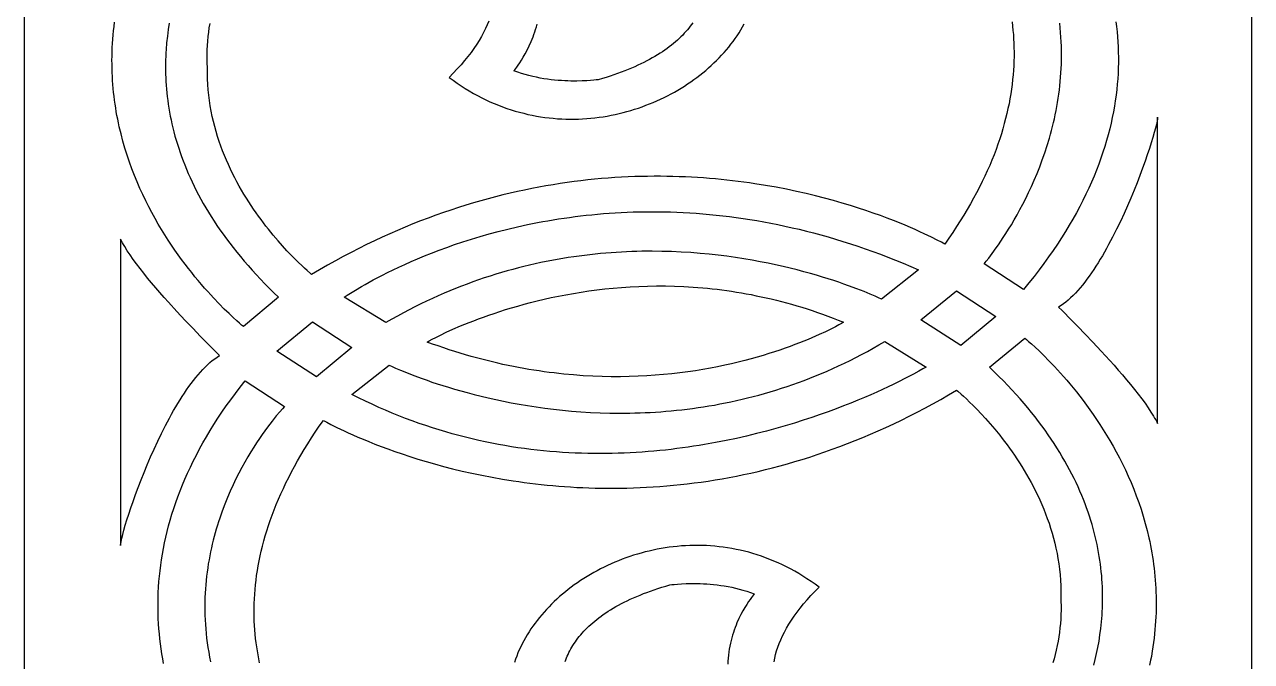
# Model space of a CAD drawing. Extents: x -4425 to -873, y -1243 to 1744.
# Drawn here: x -1282 to -882, y -211.3 to -3.6 of the extents above; entities that cross this region are included whole.
import ezdxf

# ---------------------------------------------------------------- set-up
doc = ezdxf.new("R2010")
doc.units = 0
doc.layers.add('LAYER_1', color=7, linetype='CONTINUOUS')

msp = doc.modelspace()

# ---------------------------------------------------------------- linework, layer by layer
at = {"layer": 'LAYER_1'}
for points in [[(-1281.97, 1256.69), (-881.97, 1256.69), (-881.97, -1243.31), (-1281.97, -1243.31)], [(-912.58, -133.75), (-912.58, -33.81), (-912.59, -34.06), (-912.62, -34.37), (-912.75, -35.17), (-912.97, -36.19), (-913.27, -37.41), (-913.65, -38.82), (-914.11, -40.41), (-914.64, -42.15), (-915.24, -44.05), (-915.92, -46.07), (-916.66, -48.21), (-917.47, -50.46), (-918.34, -52.79), (-919.26, -55.2), (-920.25, -57.66), (-921.29, -60.18), (-922.38, -62.72), (-923.52, -65.28), (-924.71, -67.84), (-925.94, -70.39), (-927.22, -72.91), (-928.53, -75.39), (-929.2, -76.61), (-929.88, -77.81), (-930.57, -79), (-931.27, -80.16), (-931.97, -81.31), (-932.68, -82.43), (-933.4, -83.53), (-934.13, -84.6), (-934.86, -85.64), (-935.6, -86.66), (-936.34, -87.64), (-937.09, -88.58), (-937.85, -89.5), (-938.61, -90.37), (-939.37, -91.2), (-940.14, -92), (-940.92, -92.75), (-941.7, -93.45), (-942.48, -94.11), (-943.26, -94.72), (-944.05, -95.28), (-944.84, -95.79), (-943.7, -96.91), (-940.63, -99.98), (-938.55, -102.1), (-936.2, -104.53), (-933.63, -107.23), (-930.93, -110.12), (-928.16, -113.17), (-926.78, -114.72), (-925.39, -116.29), (-924.03, -117.87), (-922.69, -119.46), (-921.39, -121.03), (-920.12, -122.59), (-918.91, -124.13), (-917.76, -125.64), (-916.67, -127.12), (-915.67, -128.56), (-914.75, -129.95), (-913.92, -131.28), (-913.54, -131.92), (-913.19, -132.55), (-912.87, -133.16)], [(-1162.27, -99.73), (-1164.17, -100.82), (-1177.71, -92.53), (-1176.79, -91.91), (-1175.65, -91.18), (-1174.08, -90.2), (-1172.07, -89.02), (-1170.91, -88.35), (-1169.65, -87.65), (-1168.28, -86.9), (-1166.82, -86.12), (-1165.25, -85.31), (-1163.58, -84.47), (-1161.82, -83.61), (-1159.96, -82.73), (-1158, -81.83), (-1155.95, -80.92), (-1153.81, -80), (-1151.57, -79.07), (-1149.25, -78.15), (-1146.83, -77.22), (-1144.33, -76.3), (-1141.74, -75.39), (-1139.06, -74.49), (-1136.3, -73.6), (-1133.46, -72.74), (-1130.53, -71.9), (-1127.52, -71.09), (-1124.43, -70.31), (-1121.27, -69.56), (-1118.02, -68.86), (-1114.7, -68.19), (-1113.01, -67.87), (-1111.31, -67.57), (-1109.58, -67.28), (-1107.84, -67), (-1106.07, -66.73), (-1104.29, -66.48), (-1102.49, -66.24), (-1100.68, -66.02), (-1098.84, -65.81), (-1096.99, -65.62), (-1095.12, -65.44), (-1093.24, -65.28), (-1091.33, -65.14), (-1089.41, -65.01), (-1087.48, -64.91), (-1085.53, -64.82), (-1083.56, -64.74), (-1081.57, -64.69), (-1079.57, -64.66), (-1077.55, -64.65), (-1075.52, -64.66), (-1073.47, -64.69), (-1071.4, -64.74), (-1069.32, -64.81), (-1067.22, -64.9), (-1065.11, -65.02), (-1062.99, -65.16), (-1060.85, -65.33), (-1058.69, -65.52), (-1056.52, -65.73), (-1054.34, -65.97), (-1052.14, -66.24), (-1049.93, -66.53), (-1047.7, -66.84), (-1045.46, -67.19), (-1043.21, -67.56), (-1040.94, -67.96), (-1038.66, -68.39), (-1036.36, -68.84), (-1034.06, -69.33), (-1031.74, -69.85), (-1029.4, -70.39), (-1027.06, -70.97), (-1024.7, -71.58), (-1022.33, -72.21), (-1019.95, -72.89), (-1017.55, -73.59), (-1015.15, -74.33), (-1012.73, -75.09), (-1010.3, -75.9), (-1007.86, -76.74), (-1005.41, -77.61), (-1002.95, -78.52), (-1000.47, -79.46), (-997.99, -80.44), (-995.49, -81.46), (-992.99, -82.51), (-990.47, -83.6), (-1002.61, -93.14), (-1003.53, -92.71), (-1004.67, -92.2), (-1006.23, -91.52), (-1008.2, -90.71), (-1010.57, -89.78), (-1013.32, -88.76), (-1014.84, -88.22), (-1016.45, -87.67), (-1018.14, -87.1), (-1019.92, -86.53), (-1021.79, -85.95), (-1023.74, -85.36), (-1025.77, -84.78), (-1027.88, -84.2), (-1030.07, -83.63), (-1032.34, -83.06), (-1034.68, -82.5), (-1037.09, -81.96), (-1039.57, -81.44), (-1042.12, -80.94), (-1044.74, -80.46), (-1047.42, -80.01), (-1050.16, -79.58), (-1052.97, -79.19), (-1055.83, -78.83), (-1058.76, -78.51), (-1061.73, -78.23), (-1064.77, -77.99), (-1067.85, -77.8), (-1070.99, -77.66), (-1074.17, -77.57), (-1077.4, -77.54), (-1080.68, -77.56), (-1082.33, -77.6), (-1083.99, -77.65), (-1085.67, -77.72), (-1087.35, -77.8), (-1089.05, -77.9), (-1090.75, -78.02), (-1092.46, -78.15), (-1094.19, -78.3), (-1095.92, -78.47), (-1097.66, -78.66), (-1099.41, -78.87), (-1101.16, -79.09), (-1102.93, -79.34), (-1104.7, -79.6), (-1106.48, -79.89), (-1108.27, -80.2), (-1110.06, -80.53), (-1111.87, -80.88), (-1113.67, -81.25), (-1115.49, -81.64), (-1117.31, -82.06), (-1119.14, -82.49), (-1120.97, -82.96), (-1122.81, -83.44), (-1124.65, -83.95), (-1126.5, -84.48), (-1128.35, -85.04), (-1130.21, -85.63), (-1132.07, -86.24), (-1133.94, -86.87), (-1135.81, -87.53), (-1137.68, -88.22), (-1139.56, -88.93), (-1141.44, -89.67), (-1143.32, -90.44), (-1145.21, -91.24), (-1147.1, -92.06), (-1148.99, -92.92), (-1150.88, -93.8), (-1152.78, -94.71), (-1154.67, -95.65), (-1156.57, -96.63), (-1158.47, -97.63), (-1160.37, -98.66)], [(-1250.66, -73.56), (-1250.66, -173.5), (-1250.65, -173.25), (-1250.61, -172.93), (-1250.48, -172.14), (-1250.26, -171.12), (-1249.96, -169.9), (-1249.58, -168.49), (-1249.13, -166.9), (-1248.59, -165.15), (-1247.99, -163.26), (-1247.32, -161.24), (-1246.57, -159.09), (-1245.77, -156.85), (-1244.9, -154.52), (-1243.97, -152.11), (-1242.98, -149.64), (-1241.95, -147.13), (-1240.85, -144.59), (-1239.71, -142.03), (-1238.52, -139.47), (-1237.29, -136.92), (-1236.02, -134.4), (-1234.7, -131.92), (-1234.03, -130.7), (-1233.35, -129.5), (-1232.67, -128.31), (-1231.97, -127.14), (-1231.27, -126), (-1230.55, -124.87), (-1229.83, -123.78), (-1229.11, -122.7), (-1228.38, -121.66), (-1227.64, -120.65), (-1226.89, -119.67), (-1226.14, -118.72), (-1225.39, -117.81), (-1224.63, -116.94), (-1223.86, -116.1), (-1223.09, -115.31), (-1222.32, -114.56), (-1221.54, -113.85), (-1220.76, -113.2), (-1219.97, -112.59), (-1219.19, -112.02), (-1218.4, -111.52), (-1219.54, -110.39), (-1222.6, -107.33), (-1224.68, -105.21), (-1227.04, -102.77), (-1229.6, -100.08), (-1232.3, -97.18), (-1235.07, -94.14), (-1236.46, -92.58), (-1237.84, -91.01), (-1239.21, -89.43), (-1240.54, -87.85), (-1241.85, -86.28), (-1243.11, -84.72), (-1244.32, -83.18), (-1245.48, -81.66), (-1246.56, -80.18), (-1247.57, -78.75), (-1248.49, -77.36), (-1249.32, -76.03), (-1249.69, -75.38), (-1250.04, -74.76), (-1250.37, -74.15)], [(-1016.68, -100), (-1014.97, -100.69), (-1015.64, -101.08), (-1016.47, -101.54), (-1017.62, -102.15), (-1019.08, -102.9), (-1020.84, -103.76), (-1022.9, -104.71), (-1025.26, -105.75), (-1026.54, -106.29), (-1027.89, -106.85), (-1029.32, -107.41), (-1030.81, -107.99), (-1032.37, -108.57), (-1033.99, -109.15), (-1035.68, -109.74), (-1037.44, -110.33), (-1039.26, -110.91), (-1041.14, -111.49), (-1043.08, -112.06), (-1045.09, -112.62), (-1047.16, -113.17), (-1049.28, -113.7), (-1051.47, -114.22), (-1053.71, -114.72), (-1056.01, -115.19), (-1058.37, -115.65), (-1060.78, -116.08), (-1063.24, -116.48), (-1065.76, -116.85), (-1068.33, -117.18), (-1070.95, -117.49), (-1073.63, -117.75), (-1076.35, -117.98), (-1079.12, -118.17), (-1081.94, -118.31), (-1084.81, -118.4), (-1087.72, -118.45), (-1090.68, -118.45), (-1093.69, -118.39), (-1096.73, -118.28), (-1099.82, -118.11), (-1102.96, -117.88), (-1106.13, -117.59), (-1107.73, -117.42), (-1109.35, -117.23), (-1110.97, -117.03), (-1112.6, -116.81), (-1114.24, -116.57), (-1115.89, -116.32), (-1117.55, -116.05), (-1119.22, -115.76), (-1120.9, -115.45), (-1122.59, -115.12), (-1124.28, -114.78), (-1125.99, -114.41), (-1127.7, -114.03), (-1129.42, -113.62), (-1131.16, -113.2), (-1132.9, -112.75), (-1134.64, -112.29), (-1136.4, -111.8), (-1138.16, -111.29), (-1139.94, -110.77), (-1141.72, -110.21), (-1143.5, -109.64), (-1145.3, -109.05), (-1147.1, -108.43), (-1148.91, -107.79), (-1150.73, -107.13), (-1150.01, -106.72), (-1149.12, -106.25), (-1147.89, -105.62), (-1146.34, -104.85), (-1144.46, -103.96), (-1142.28, -102.97), (-1139.79, -101.9), (-1138.44, -101.34), (-1137.02, -100.77), (-1135.52, -100.18), (-1133.96, -99.59), (-1132.33, -98.99), (-1130.63, -98.39), (-1128.87, -97.78), (-1127.04, -97.18), (-1125.15, -96.58), (-1123.2, -95.98), (-1121.18, -95.4), (-1119.11, -94.82), (-1116.98, -94.26), (-1114.79, -93.71), (-1112.55, -93.17), (-1110.25, -92.66), (-1107.9, -92.17), (-1105.49, -91.7), (-1103.04, -91.26), (-1100.53, -90.85), (-1097.98, -90.47), (-1095.37, -90.13), (-1092.73, -89.82), (-1090.03, -89.55), (-1087.3, -89.32), (-1084.52, -89.13), (-1081.69, -88.99), (-1078.83, -88.89), (-1075.93, -88.85), (-1072.99, -88.86), (-1070.02, -88.92), (-1067.01, -89.04), (-1063.96, -89.22), (-1062.43, -89.34), (-1060.88, -89.47), (-1059.33, -89.61), (-1057.77, -89.77), (-1056.2, -89.95), (-1054.63, -90.15), (-1053.05, -90.36), (-1051.46, -90.59), (-1049.86, -90.84), (-1048.26, -91.1), (-1046.65, -91.39), (-1045.03, -91.69), (-1043.41, -92.02), (-1041.78, -92.36), (-1040.15, -92.72), (-1038.5, -93.1), (-1036.86, -93.5), (-1035.2, -93.92), (-1033.54, -94.37), (-1031.88, -94.83), (-1030.21, -95.32), (-1028.54, -95.82), (-1026.86, -96.35), (-1025.17, -96.9), (-1023.48, -97.48), (-1021.79, -98.07), (-1020.09, -98.69), (-1018.39, -99.34)], [(-989.71, -99.95), (-978.08, -90.44), (-965.26, -98.77), (-976.69, -108.27)], [(-1199.75, -110.11), (-1188.12, -100.6), (-1175.3, -108.93), (-1186.73, -118.44)], [(-1173.04, -125.33), (-1175.23, -124.22), (-1163.09, -114.68), (-1162.16, -115.11), (-1161.01, -115.62), (-1159.44, -116.3), (-1157.45, -117.11), (-1155.06, -118.04), (-1152.28, -119.07), (-1150.75, -119.61), (-1149.13, -120.17), (-1147.42, -120.73), (-1145.62, -121.31), (-1143.74, -121.89), (-1141.78, -122.48), (-1139.73, -123.06), (-1137.61, -123.64), (-1135.4, -124.22), (-1133.12, -124.79), (-1130.77, -125.35), (-1128.35, -125.89), (-1125.85, -126.41), (-1123.29, -126.92), (-1120.66, -127.4), (-1117.97, -127.85), (-1115.21, -128.28), (-1112.39, -128.67), (-1109.52, -129.03), (-1106.59, -129.36), (-1103.6, -129.64), (-1100.56, -129.87), (-1097.47, -130.07), (-1094.33, -130.21), (-1091.14, -130.3), (-1087.9, -130.33), (-1084.63, -130.31), (-1082.97, -130.27), (-1081.31, -130.22), (-1079.63, -130.15), (-1077.95, -130.07), (-1076.25, -129.97), (-1074.55, -129.86), (-1072.84, -129.72), (-1071.12, -129.57), (-1069.39, -129.4), (-1067.65, -129.21), (-1065.9, -129), (-1064.15, -128.78), (-1062.39, -128.53), (-1060.62, -128.26), (-1058.84, -127.98), (-1057.06, -127.67), (-1055.27, -127.34), (-1053.47, -126.99), (-1051.67, -126.62), (-1049.86, -126.22), (-1048.05, -125.81), (-1046.23, -125.37), (-1044.4, -124.91), (-1042.57, -124.42), (-1040.74, -123.91), (-1038.9, -123.37), (-1037.06, -122.81), (-1035.21, -122.23), (-1033.36, -121.62), (-1031.5, -120.98), (-1029.65, -120.32), (-1027.78, -119.63), (-1025.92, -118.92), (-1024.05, -118.17), (-1022.18, -117.4), (-1020.31, -116.6), (-1018.44, -115.78), (-1016.56, -114.92), (-1014.69, -114.04), (-1012.81, -113.12), (-1010.93, -112.18), (-1009.05, -111.2), (-1007.17, -110.2), (-1005.29, -109.16), (-1003.41, -108.09), (-1001.53, -107), (-987.99, -115.29), (-989.07, -115.92), (-990.39, -116.66), (-992.2, -117.65), (-994.5, -118.85), (-997.26, -120.24), (-998.81, -120.99), (-1000.46, -121.78), (-1002.23, -122.6), (-1004.1, -123.45), (-1006.07, -124.32), (-1008.14, -125.22), (-1010.32, -126.13), (-1012.59, -127.05), (-1014.95, -127.98), (-1017.4, -128.92), (-1019.95, -129.86), (-1022.58, -130.8), (-1025.3, -131.73), (-1028.1, -132.66), (-1030.98, -133.57), (-1033.95, -134.46), (-1036.99, -135.33), (-1040.1, -136.18), (-1043.29, -137), (-1046.55, -137.79), (-1049.87, -138.55), (-1053.27, -139.26), (-1056.72, -139.94), (-1060.24, -140.56), (-1062.02, -140.86), (-1063.82, -141.14), (-1065.63, -141.41), (-1067.46, -141.66), (-1069.3, -141.9), (-1071.15, -142.13), (-1073.02, -142.34), (-1074.9, -142.53), (-1076.79, -142.71), (-1078.69, -142.87), (-1080.61, -143.02), (-1082.54, -143.14), (-1084.48, -143.25), (-1086.43, -143.34), (-1088.4, -143.41), (-1090.37, -143.46), (-1092.36, -143.49), (-1094.35, -143.51), (-1096.36, -143.5), (-1098.37, -143.46), (-1100.4, -143.41), (-1102.43, -143.34), (-1104.48, -143.24), (-1106.53, -143.12), (-1108.59, -142.97), (-1110.66, -142.8), (-1112.73, -142.61), (-1114.82, -142.39), (-1116.91, -142.15), (-1119.01, -141.88), (-1121.12, -141.58), (-1123.23, -141.26), (-1125.35, -140.91), (-1127.48, -140.53), (-1129.61, -140.12), (-1131.74, -139.69), (-1133.89, -139.22), (-1136.03, -138.73), (-1138.18, -138.2), (-1140.34, -137.65), (-1142.5, -137.06), (-1144.67, -136.44), (-1146.83, -135.79), (-1149.01, -135.11), (-1151.18, -134.39), (-1153.36, -133.65), (-1155.54, -132.86), (-1157.72, -132.05), (-1159.91, -131.19), (-1162.09, -130.31), (-1164.28, -129.38), (-1166.47, -128.43), (-1168.66, -127.43), (-1170.85, -126.4)]]:
    msp.add_lwpolyline(points, close=True, dxfattribs=at)
for points in [[(-1234.81, -3.22), (-1235.14, -5.28), (-1235.41, -7.4), (-1235.64, -9.56), (-1235.81, -11.77), (-1235.88, -12.89), (-1235.93, -14.02), (-1235.97, -15.16), (-1235.99, -16.31), (-1236, -17.47), (-1235.99, -18.65), (-1235.96, -19.83), (-1235.92, -21.02), (-1235.86, -22.22), (-1235.78, -23.43), (-1235.68, -24.65), (-1235.57, -25.88), (-1235.43, -27.12), (-1235.28, -28.37), (-1235.1, -29.63), (-1234.9, -30.89), (-1234.69, -32.16), (-1234.45, -33.45), (-1234.19, -34.73), (-1233.9, -36.03), (-1233.6, -37.34), (-1233.27, -38.65), (-1232.92, -39.97), (-1232.54, -41.3), (-1232.14, -42.63), (-1231.71, -43.97), (-1231.26, -45.32), (-1230.78, -46.67), (-1230.28, -48.04), (-1229.74, -49.4), (-1229.19, -50.78), (-1228.6, -52.16), (-1227.98, -53.54), (-1227.34, -54.93), (-1226.67, -56.33), (-1225.97, -57.73), (-1225.24, -59.14), (-1224.47, -60.55), (-1223.68, -61.97), (-1222.86, -63.39), (-1222, -64.81), (-1221.11, -66.24), (-1220.19, -67.68), (-1219.24, -69.12), (-1218.25, -70.56), (-1217.23, -72.01), (-1216.17, -73.46), (-1215.08, -74.91), (-1213.96, -76.36), (-1212.8, -77.82), (-1211.6, -79.29), (-1210.37, -80.75), (-1209.09, -82.22), (-1207.79, -83.69), (-1206.44, -85.16), (-1205.05, -86.64), (-1203.63, -88.11), (-1202.17, -89.59), (-1200.67, -91.07), (-1199.12, -92.55), (-1210.61, -102.06), (-1211.18, -101.59), (-1211.87, -101), (-1212.8, -100.18), (-1213.95, -99.13), (-1215.3, -97.87), (-1216.83, -96.38), (-1218.51, -94.69), (-1220.33, -92.78), (-1221.28, -91.75), (-1222.26, -90.67), (-1223.27, -89.54), (-1224.29, -88.35), (-1225.34, -87.12), (-1226.4, -85.84), (-1227.47, -84.51), (-1228.55, -83.14), (-1229.65, -81.71), (-1230.74, -80.24), (-1231.84, -78.72), (-1232.95, -77.15), (-1234.05, -75.54), (-1235.14, -73.89), (-1236.23, -72.19), (-1237.3, -70.44), (-1238.37, -68.66), (-1239.42, -66.82), (-1240.45, -64.95), (-1241.46, -63.03), (-1242.45, -61.08), (-1243.42, -59.08), (-1244.35, -57.04), (-1245.26, -54.95), (-1246.13, -52.83), (-1246.96, -50.67), (-1247.76, -48.48), (-1248.52, -46.24), (-1249.23, -43.96), (-1249.9, -41.65), (-1250.51, -39.3), (-1251.08, -36.92), (-1251.34, -35.71), (-1251.59, -34.5), (-1251.83, -33.27), (-1252.05, -32.04), (-1252.25, -30.8), (-1252.45, -29.55), (-1252.62, -28.29), (-1252.78, -27.02), (-1252.92, -25.74), (-1253.05, -24.46), (-1253.16, -23.17), (-1253.26, -21.87), (-1253.33, -20.56), (-1253.39, -19.24), (-1253.43, -17.91), (-1253.45, -16.58), (-1253.46, -15.24), (-1253.44, -13.89), (-1253.41, -12.53), (-1253.35, -11.16), (-1253.28, -9.79), (-1253.18, -8.41), (-1253.07, -7.02), (-1252.93, -5.63), (-1252.77, -4.22), (-1252.59, -2.81)], [(-960.02, -2.76), (-959.86, -4.13), (-959.72, -5.51), (-959.6, -6.9), (-959.5, -8.31), (-959.43, -9.73), (-959.39, -11.16), (-959.36, -12.61), (-959.37, -14.07), (-959.4, -15.55), (-959.46, -17.03), (-959.55, -18.54), (-959.67, -20.05), (-959.82, -21.58), (-959.99, -23.12), (-960.2, -24.67), (-960.43, -26.24), (-960.7, -27.82), (-961, -29.42), (-961.34, -31.02), (-961.7, -32.64), (-962.1, -34.27), (-962.54, -35.92), (-963, -37.58), (-963.51, -39.25), (-964.05, -40.93), (-964.63, -42.62), (-965.24, -44.33), (-965.89, -46.05), (-966.58, -47.79), (-967.31, -49.53), (-968.08, -51.29), (-968.89, -53.06), (-969.74, -54.84), (-970.63, -56.63), (-971.57, -58.44), (-972.54, -60.26), (-973.56, -62.09), (-974.62, -63.93), (-975.73, -65.78), (-976.88, -67.65), (-978.08, -69.52), (-979.32, -71.41), (-980.61, -73.31), (-981.94, -75.22), (-983.05, -74.61), (-984.41, -73.9), (-986.3, -72.95), (-988.68, -71.81), (-990.06, -71.18), (-991.56, -70.5), (-993.17, -69.8), (-994.9, -69.07), (-996.75, -68.31), (-998.71, -67.53), (-1000.78, -66.73), (-1002.96, -65.92), (-1005.25, -65.1), (-1007.64, -64.28), (-1010.13, -63.46), (-1012.73, -62.64), (-1015.43, -61.83), (-1018.22, -61.03), (-1021.11, -60.24), (-1024.09, -59.48), (-1027.17, -58.73), (-1030.33, -58.02), (-1033.59, -57.34), (-1036.93, -56.69), (-1040.35, -56.09), (-1043.86, -55.52), (-1045.64, -55.26), (-1047.44, -55.01), (-1049.27, -54.77), (-1051.11, -54.55), (-1052.97, -54.34), (-1054.85, -54.14), (-1056.75, -53.96), (-1058.67, -53.8), (-1060.61, -53.65), (-1062.56, -53.52), (-1064.54, -53.4), (-1066.53, -53.31), (-1068.53, -53.23), (-1070.56, -53.17), (-1072.6, -53.12), (-1074.66, -53.1), (-1076.73, -53.1), (-1078.82, -53.12), (-1080.93, -53.16), (-1083.05, -53.22), (-1085.19, -53.3), (-1087.34, -53.41), (-1089.51, -53.54), (-1091.69, -53.69), (-1093.89, -53.87), (-1096.1, -54.07), (-1098.32, -54.3), (-1100.56, -54.55), (-1102.82, -54.83), (-1105.08, -55.14), (-1107.36, -55.47), (-1109.65, -55.83), (-1111.96, -56.22), (-1114.27, -56.64), (-1116.6, -57.09), (-1118.94, -57.57), (-1121.3, -58.07), (-1123.66, -58.61), (-1126.03, -59.18), (-1128.42, -59.78), (-1130.82, -60.42), (-1133.23, -61.08), (-1135.64, -61.78), (-1138.07, -62.52), (-1140.51, -63.29), (-1142.95, -64.09), (-1145.41, -64.93), (-1147.88, -65.8), (-1150.35, -66.71), (-1152.83, -67.66), (-1155.32, -68.64), (-1157.82, -69.67), (-1160.33, -70.73), (-1162.85, -71.83), (-1165.37, -72.97), (-1167.9, -74.15), (-1170.43, -75.37), (-1172.98, -76.63), (-1175.53, -77.93), (-1178.08, -79.27), (-1180.64, -80.66), (-1183.21, -82.09), (-1185.78, -83.56), (-1188.36, -85.08), (-1188.75, -84.75), (-1189.86, -83.8), (-1190.64, -83.09), (-1191.57, -82.23), (-1192.62, -81.23), (-1193.79, -80.08), (-1195.06, -78.8), (-1196.41, -77.38), (-1197.84, -75.82), (-1199.33, -74.13), (-1200.87, -72.32), (-1202.45, -70.38), (-1203.25, -69.36), (-1204.05, -68.32), (-1204.86, -67.24), (-1205.66, -66.14), (-1206.47, -65.01), (-1207.27, -63.85), (-1208.07, -62.66), (-1208.87, -61.44), (-1209.65, -60.2), (-1210.43, -58.92), (-1211.2, -57.63), (-1211.96, -56.3), (-1212.7, -54.95), (-1213.43, -53.58), (-1214.14, -52.18), (-1214.83, -50.75), (-1215.5, -49.3), (-1216.16, -47.83), (-1216.78, -46.33), (-1217.39, -44.81), (-1217.96, -43.27), (-1218.51, -41.71), (-1219.03, -40.12), (-1219.52, -38.51), (-1219.98, -36.88), (-1220.4, -35.23), (-1220.78, -33.56), (-1221.13, -31.87), (-1221.44, -30.16), (-1221.71, -28.43), (-1221.93, -26.68), (-1222.11, -24.91), (-1222.25, -23.13), (-1222.33, -21.32), (-1222.37, -19.5), (-1222.36, -17.66), (-1222.42, -16.23), (-1222.45, -14.79), (-1222.45, -13.35), (-1222.41, -11.9), (-1222.34, -10.46), (-1222.23, -9.01), (-1222.1, -7.56), (-1221.92, -6.11), (-1221.72, -4.67), (-1221.48, -3.23)], [(-1130.58, -2.47), (-1131.09, -3.71), (-1131.66, -4.95), (-1132.29, -6.21), (-1132.99, -7.49), (-1133.74, -8.77), (-1134.56, -10.07), (-1135.45, -11.38), (-1136.4, -12.7), (-1137.41, -14.03), (-1138.5, -15.37), (-1139.65, -16.73), (-1140.88, -18.09), (-1142.18, -19.47), (-1143.55, -20.85), (-1142.25, -21.81), (-1140.94, -22.74), (-1139.62, -23.62), (-1138.3, -24.47), (-1136.96, -25.28), (-1135.63, -26.05), (-1134.28, -26.79), (-1132.93, -27.49), (-1131.58, -28.15), (-1130.22, -28.78), (-1128.86, -29.37), (-1127.49, -29.93), (-1126.12, -30.46), (-1124.75, -30.95), (-1123.37, -31.4), (-1122, -31.83), (-1120.62, -32.22), (-1119.24, -32.57), (-1117.86, -32.9), (-1116.47, -33.19), (-1115.09, -33.46), (-1113.71, -33.69), (-1112.33, -33.89), (-1110.95, -34.06), (-1109.58, -34.2), (-1108.2, -34.31), (-1106.83, -34.39), (-1105.46, -34.44), (-1104.1, -34.46), (-1102.73, -34.46), (-1101.38, -34.42), (-1100.02, -34.36), (-1098.68, -34.28), (-1097.33, -34.16), (-1096, -34.02), (-1094.67, -33.86), (-1093.35, -33.66), (-1092.03, -33.45), (-1090.72, -33.2), (-1089.42, -32.94), (-1088.13, -32.64), (-1086.85, -32.33), (-1085.58, -31.99), (-1084.32, -31.63), (-1083.06, -31.25), (-1081.82, -30.84), (-1080.59, -30.41), (-1079.37, -29.96), (-1078.17, -29.49), (-1076.97, -29), (-1075.79, -28.48), (-1074.62, -27.95), (-1073.47, -27.4), (-1072.33, -26.82), (-1071.2, -26.23), (-1070.09, -25.62), (-1068.99, -24.99), (-1067.91, -24.35), (-1066.85, -23.68), (-1065.8, -23), (-1064.77, -22.3), (-1063.76, -21.59), (-1062.77, -20.85), (-1061.79, -20.11), (-1060.83, -19.35), (-1059.89, -18.57), (-1058.98, -17.78), (-1058.08, -16.97), (-1057.2, -16.15), (-1056.34, -15.31), (-1055.51, -14.47), (-1054.69, -13.61), (-1053.9, -12.73), (-1053.13, -11.85), (-1052.39, -10.95), (-1051.66, -10.04), (-1050.97, -9.13), (-1050.29, -8.2), (-1049.64, -7.26), (-1049.02, -6.31), (-1048.42, -5.35), (-1047.85, -4.38), (-1047.3, -3.4)], [(-1064.09, -3.04), (-1064.5, -3.62), (-1064.94, -4.2), (-1065.39, -4.77), (-1065.86, -5.35), (-1066.35, -5.91), (-1066.87, -6.48), (-1067.4, -7.04), (-1067.96, -7.6), (-1068.54, -8.16), (-1069.14, -8.71), (-1069.76, -9.26), (-1070.4, -9.81), (-1071.07, -10.35), (-1071.77, -10.89), (-1072.48, -11.42), (-1073.22, -11.95), (-1073.99, -12.47), (-1074.78, -12.99), (-1075.59, -13.5), (-1076.43, -14.01), (-1077.3, -14.51), (-1078.19, -15), (-1079.11, -15.49), (-1080.05, -15.98), (-1081.02, -16.45), (-1082.02, -16.92), (-1083.05, -17.39), (-1084.1, -17.84), (-1085.19, -18.29), (-1086.3, -18.74), (-1087.44, -19.17), (-1088.61, -19.6), (-1089.81, -20.02), (-1091.04, -20.43), (-1092.3, -20.84), (-1093.59, -21.23), (-1094.92, -21.62), (-1095.57, -21.7), (-1096.35, -21.78), (-1097.4, -21.87), (-1098.69, -21.96), (-1100.21, -22.02), (-1101.93, -22.06), (-1103.82, -22.05), (-1104.83, -22.02), (-1105.87, -21.98), (-1106.94, -21.91), (-1108.04, -21.83), (-1109.16, -21.73), (-1110.31, -21.6), (-1111.48, -21.45), (-1112.67, -21.27), (-1113.87, -21.06), (-1115.08, -20.83), (-1116.3, -20.56), (-1117.52, -20.25), (-1118.75, -19.91), (-1119.97, -19.54), (-1121.19, -19.12), (-1122.41, -18.67), (-1122.17, -18.38), (-1121.51, -17.52), (-1121.05, -16.9), (-1120.54, -16.14), (-1119.97, -15.26), (-1119.36, -14.27), (-1118.72, -13.16), (-1118.08, -11.94), (-1117.43, -10.61), (-1116.79, -9.18), (-1116.49, -8.43), (-1116.19, -7.66), (-1115.9, -6.86), (-1115.62, -6.04), (-1115.35, -5.2), (-1115.1, -4.34), (-1114.86, -3.46)], [(-926.14, -2.69), (-925.94, -4.31), (-925.77, -5.95), (-925.63, -7.6), (-925.51, -9.26), (-925.43, -10.94), (-925.37, -12.63), (-925.35, -14.34), (-925.35, -16.06), (-925.39, -17.79), (-925.47, -19.53), (-925.57, -21.29), (-925.71, -23.06), (-925.89, -24.84), (-926.1, -26.64), (-926.35, -28.45), (-926.64, -30.27), (-926.97, -32.1), (-927.33, -33.95), (-927.73, -35.8), (-928.18, -37.67), (-928.66, -39.55), (-929.19, -41.45), (-929.76, -43.35), (-930.37, -45.26), (-931.03, -47.19), (-931.73, -49.13), (-932.48, -51.07), (-933.27, -53.03), (-934.11, -55), (-935, -56.98), (-935.94, -58.97), (-936.92, -60.97), (-937.96, -62.98), (-939.04, -65), (-940.18, -67.03), (-941.36, -69.07), (-942.6, -71.12), (-943.9, -73.18), (-945.25, -75.25), (-946.65, -77.33), (-948.11, -79.41), (-949.62, -81.51), (-951.19, -83.61), (-952.82, -85.72), (-954.5, -87.84), (-956.25, -89.97), (-969.13, -81.65), (-968.42, -80.79), (-967.6, -79.74), (-966.51, -78.3), (-965.19, -76.47), (-964.46, -75.43), (-963.68, -74.29), (-962.87, -73.06), (-962.02, -71.75), (-961.15, -70.35), (-960.25, -68.88), (-959.33, -67.32), (-958.4, -65.68), (-957.46, -63.97), (-956.51, -62.19), (-955.57, -60.33), (-954.63, -58.4), (-953.7, -56.4), (-952.78, -54.33), (-951.88, -52.2), (-951.01, -50), (-950.16, -47.74), (-949.35, -45.43), (-948.57, -43.05), (-947.84, -40.62), (-947.49, -39.38), (-947.15, -38.13), (-946.83, -36.87), (-946.52, -35.6), (-946.22, -34.31), (-945.94, -33.01), (-945.67, -31.69), (-945.42, -30.37), (-945.19, -29.03), (-944.97, -27.68), (-944.78, -26.32), (-944.6, -24.95), (-944.43, -23.57), (-944.29, -22.18), (-944.17, -20.78), (-944.07, -19.36), (-943.99, -17.94), (-943.93, -16.51), (-943.9, -15.07), (-943.88, -13.62), (-943.89, -12.16), (-943.93, -10.69), (-943.99, -9.21), (-944.08, -7.72), (-944.19, -6.23), (-944.32, -4.73), (-944.49, -3.22)], [(-933.34, -212.47), (-932.88, -210.61), (-932.44, -208.69), (-932.04, -206.72), (-931.67, -204.7), (-931.35, -202.64), (-931.08, -200.52), (-930.85, -198.36), (-930.67, -196.15), (-930.61, -195.03), (-930.55, -193.9), (-930.52, -192.76), (-930.49, -191.61), (-930.49, -190.45), (-930.5, -189.27), (-930.52, -188.09), (-930.57, -186.9), (-930.63, -185.7), (-930.71, -184.49), (-930.8, -183.27), (-930.92, -182.04), (-931.06, -180.8), (-931.21, -179.55), (-931.39, -178.3), (-931.58, -177.03), (-931.8, -175.76), (-932.04, -174.48), (-932.3, -173.19), (-932.58, -171.89), (-932.89, -170.58), (-933.22, -169.27), (-933.57, -167.95), (-933.95, -166.62), (-934.35, -165.29), (-934.78, -163.95), (-935.23, -162.6), (-935.71, -161.25), (-936.21, -159.89), (-936.74, -158.52), (-937.3, -157.14), (-937.89, -155.76), (-938.5, -154.38), (-939.15, -152.99), (-939.82, -151.59), (-940.52, -150.19), (-941.25, -148.78), (-942.01, -147.37), (-942.81, -145.96), (-943.63, -144.53), (-944.49, -143.11), (-945.37, -141.68), (-946.3, -140.24), (-947.25, -138.8), (-948.24, -137.36), (-949.26, -135.92), (-950.31, -134.47), (-951.4, -133.01), (-952.53, -131.56), (-953.69, -130.1), (-954.89, -128.63), (-956.12, -127.17), (-957.39, -125.7), (-958.7, -124.23), (-960.05, -122.76), (-961.43, -121.28), (-962.86, -119.81), (-964.32, -118.33), (-965.82, -116.85), (-967.36, -115.37), (-955.88, -105.86), (-955.3, -106.34), (-954.61, -106.93), (-953.68, -107.74), (-952.53, -108.79), (-951.19, -110.05), (-949.66, -111.54), (-947.98, -113.23), (-946.16, -115.14), (-945.21, -116.17), (-944.22, -117.25), (-943.22, -118.38), (-942.2, -119.57), (-941.15, -120.8), (-940.09, -122.08), (-939.02, -123.41), (-937.93, -124.79), (-936.84, -126.21), (-935.74, -127.68), (-934.64, -129.2), (-933.54, -130.77), (-932.44, -132.38), (-931.35, -134.03), (-930.26, -135.73), (-929.18, -137.48), (-928.12, -139.27), (-927.07, -141.1), (-926.04, -142.97), (-925.02, -144.89), (-924.03, -146.85), (-923.07, -148.85), (-922.14, -150.89), (-921.23, -152.97), (-920.36, -155.09), (-919.52, -157.25), (-918.73, -159.45), (-917.97, -161.68), (-917.26, -163.96), (-916.59, -166.27), (-915.97, -168.62), (-915.41, -171), (-915.14, -172.21), (-914.89, -173.43), (-914.66, -174.65), (-914.44, -175.88), (-914.23, -177.12), (-914.04, -178.37), (-913.87, -179.63), (-913.71, -180.9), (-913.56, -182.18), (-913.44, -183.46), (-913.33, -184.75), (-913.23, -186.06), (-913.16, -187.36), (-913.1, -188.68), (-913.06, -190.01), (-913.03, -191.34), (-913.03, -192.68), (-913.05, -194.03), (-913.08, -195.39), (-913.14, -196.76), (-913.21, -198.13), (-913.31, -199.51), (-913.42, -200.9), (-913.56, -202.3), (-913.72, -203.7), (-913.89, -205.11), (-914.1, -206.53), (-914.32, -207.96), (-914.44, -208.71), (-914.6, -209.63), (-914.84, -210.88), (-915.18, -212.44)], [(-1236.62, -211.95), (-1236.91, -210.38), (-1237.18, -208.79), (-1237.42, -207.19), (-1237.64, -205.58), (-1237.83, -203.95), (-1238, -202.31), (-1238.15, -200.66), (-1238.26, -199), (-1238.35, -197.32), (-1238.41, -195.63), (-1238.44, -193.93), (-1238.44, -192.22), (-1238.42, -190.49), (-1238.36, -188.76), (-1238.27, -187.01), (-1238.14, -185.25), (-1237.99, -183.48), (-1237.8, -181.7), (-1237.57, -179.9), (-1237.32, -178.1), (-1237.02, -176.29), (-1236.69, -174.46), (-1236.33, -172.63), (-1235.92, -170.78), (-1235.48, -168.93), (-1235, -167.06), (-1234.48, -165.19), (-1233.92, -163.31), (-1233.31, -161.41), (-1232.67, -159.51), (-1231.99, -157.6), (-1231.26, -155.68), (-1230.49, -153.75), (-1229.67, -151.81), (-1228.81, -149.87), (-1227.9, -147.91), (-1226.95, -145.95), (-1225.95, -143.98), (-1224.9, -142.01), (-1223.81, -140.02), (-1222.66, -138.03), (-1221.47, -136.03), (-1220.23, -134.02), (-1218.93, -132.01), (-1217.59, -129.99), (-1216.19, -127.96), (-1214.74, -125.93), (-1213.23, -123.89), (-1211.67, -121.85), (-1210.06, -119.8), (-1197.18, -128.12), (-1197.91, -128.91), (-1198.76, -129.88), (-1199.88, -131.21), (-1201.23, -132.9), (-1201.98, -133.87), (-1202.78, -134.93), (-1203.62, -136.08), (-1204.49, -137.3), (-1205.38, -138.61), (-1206.31, -139.99), (-1207.25, -141.45), (-1208.21, -142.99), (-1209.18, -144.6), (-1210.15, -146.29), (-1211.12, -148.05), (-1212.09, -149.88), (-1213.05, -151.78), (-1213.99, -153.75), (-1214.92, -155.78), (-1215.82, -157.88), (-1216.69, -160.04), (-1217.53, -162.27), (-1218.33, -164.56), (-1218.71, -165.72), (-1219.09, -166.9), (-1219.45, -168.1), (-1219.79, -169.31), (-1220.13, -170.53), (-1220.45, -171.77), (-1220.76, -173.02), (-1221.05, -174.28), (-1221.32, -175.56), (-1221.58, -176.85), (-1221.82, -178.16), (-1222.05, -179.48), (-1222.25, -180.81), (-1222.44, -182.15), (-1222.61, -183.51), (-1222.76, -184.88), (-1222.89, -186.26), (-1222.99, -187.65), (-1223.08, -189.05), (-1223.14, -190.47), (-1223.18, -191.89), (-1223.2, -193.33), (-1223.19, -194.78), (-1223.16, -196.24), (-1223.1, -197.71), (-1223.01, -199.19), (-1222.9, -200.69), (-1222.76, -202.19), (-1222.6, -203.7), (-1222.4, -205.22), (-1222.18, -206.75), (-1221.93, -208.29), (-1221.64, -209.84), (-1221.33, -211.4)], [(-1205.31, -211.78), (-1205.58, -210.48), (-1205.84, -209.17), (-1206.07, -207.85), (-1206.28, -206.51), (-1206.46, -205.16), (-1206.63, -203.79), (-1206.77, -202.41), (-1206.89, -201.02), (-1206.99, -199.61), (-1207.06, -198.19), (-1207.1, -196.76), (-1207.12, -195.31), (-1207.12, -193.85), (-1207.08, -192.38), (-1207.02, -190.89), (-1206.93, -189.39), (-1206.82, -187.87), (-1206.67, -186.34), (-1206.5, -184.8), (-1206.29, -183.25), (-1206.05, -181.68), (-1205.78, -180.1), (-1205.48, -178.51), (-1205.15, -176.9), (-1204.79, -175.28), (-1204.39, -173.65), (-1203.95, -172), (-1203.48, -170.35), (-1202.98, -168.67), (-1202.44, -166.99), (-1201.86, -165.3), (-1201.25, -163.59), (-1200.59, -161.87), (-1199.9, -160.14), (-1199.17, -158.39), (-1198.4, -156.63), (-1197.59, -154.86), (-1196.74, -153.08), (-1195.85, -151.29), (-1194.92, -149.48), (-1193.94, -147.67), (-1192.93, -145.84), (-1191.86, -143.99), (-1190.76, -142.14), (-1189.61, -140.28), (-1188.41, -138.4), (-1187.17, -136.51), (-1185.88, -134.61), (-1184.54, -132.7), (-1183.44, -133.31), (-1182.07, -134.02), (-1180.19, -134.97), (-1177.81, -136.11), (-1176.43, -136.74), (-1174.93, -137.42), (-1173.32, -138.12), (-1171.58, -138.85), (-1169.74, -139.61), (-1167.78, -140.39), (-1165.71, -141.19), (-1163.53, -142), (-1161.24, -142.82), (-1158.85, -143.64), (-1156.35, -144.46), (-1153.76, -145.28), (-1151.06, -146.09), (-1148.27, -146.9), (-1145.38, -147.68), (-1142.39, -148.45), (-1139.32, -149.19), (-1136.15, -149.9), (-1132.9, -150.58), (-1129.56, -151.23), (-1126.14, -151.83), (-1122.63, -152.4), (-1120.85, -152.66), (-1119.04, -152.91), (-1117.22, -153.15), (-1115.38, -153.37), (-1113.51, -153.58), (-1111.63, -153.78), (-1109.73, -153.96), (-1107.81, -154.12), (-1105.88, -154.27), (-1103.92, -154.4), (-1101.95, -154.52), (-1099.96, -154.62), (-1097.95, -154.7), (-1095.93, -154.76), (-1093.89, -154.8), (-1091.83, -154.82), (-1089.76, -154.82), (-1087.67, -154.8), (-1085.56, -154.76), (-1083.44, -154.7), (-1081.3, -154.62), (-1079.15, -154.51), (-1076.98, -154.38), (-1074.8, -154.23), (-1072.6, -154.05), (-1070.39, -153.85), (-1068.16, -153.62), (-1065.92, -153.37), (-1063.67, -153.09), (-1061.41, -152.78), (-1059.13, -152.45), (-1056.84, -152.09), (-1054.53, -151.7), (-1052.21, -151.28), (-1049.88, -150.83), (-1047.54, -150.35), (-1045.19, -149.85), (-1042.83, -149.31), (-1040.45, -148.74), (-1038.07, -148.14), (-1035.67, -147.5), (-1033.26, -146.84), (-1030.84, -146.14), (-1028.42, -145.4), (-1025.98, -144.64), (-1023.53, -143.83), (-1021.08, -142.99), (-1018.61, -142.12), (-1016.14, -141.21), (-1013.65, -140.26), (-1011.16, -139.28), (-1008.66, -138.26), (-1006.16, -137.19), (-1003.64, -136.09), (-1001.12, -134.96), (-998.59, -133.78), (-996.05, -132.56), (-993.51, -131.3), (-990.96, -129.99), (-988.4, -128.65), (-985.84, -127.26), (-983.28, -125.83), (-980.7, -124.36), (-978.12, -122.84), (-977.73, -123.17), (-976.63, -124.12), (-975.84, -124.83), (-974.92, -125.69), (-973.86, -126.69), (-972.7, -127.84), (-971.43, -129.12), (-970.08, -130.55), (-968.65, -132.1), (-967.16, -133.79), (-965.61, -135.6), (-964.04, -137.54), (-963.24, -138.56), (-962.44, -139.6), (-961.63, -140.68), (-960.82, -141.78), (-960.02, -142.91), (-959.21, -144.07), (-958.42, -145.26), (-957.62, -146.48), (-956.83, -147.73), (-956.06, -149), (-955.29, -150.29), (-954.53, -151.62), (-953.79, -152.97), (-953.06, -154.34), (-952.35, -155.74), (-951.66, -157.17), (-950.98, -158.62), (-950.33, -160.09), (-949.7, -161.59), (-949.1, -163.11), (-948.52, -164.65), (-947.97, -166.22), (-947.45, -167.8), (-946.97, -169.41), (-946.51, -171.04), (-946.09, -172.69), (-945.7, -174.36), (-945.36, -176.05), (-945.05, -177.76), (-944.78, -179.49), (-944.56, -181.24), (-944.38, -183.01), (-944.24, -184.8), (-944.15, -186.6), (-944.12, -188.42), (-944.13, -190.26), (-944.07, -191.69), (-944.04, -193.13), (-944.04, -194.57), (-944.08, -196.02), (-944.15, -197.47), (-944.25, -198.91), (-944.39, -200.36), (-944.56, -201.81), (-944.77, -203.25), (-945.01, -204.69), (-945.28, -206.12), (-945.59, -207.55), (-945.93, -208.97), (-946.31, -210.38), (-946.72, -211.78)], [(-1037.62, -211.41), (-1037.38, -210.24), (-1037.1, -209.07), (-1036.76, -207.87), (-1036.36, -206.67), (-1035.91, -205.45), (-1035.39, -204.21), (-1034.82, -202.97), (-1034.19, -201.71), (-1033.5, -200.44), (-1032.74, -199.15), (-1031.93, -197.85), (-1031.04, -196.54), (-1030.09, -195.22), (-1029.07, -193.89), (-1027.99, -192.55), (-1026.83, -191.2), (-1025.61, -189.83), (-1024.31, -188.46), (-1022.94, -187.07), (-1024.24, -186.11), (-1025.55, -185.19), (-1026.87, -184.3), (-1028.19, -183.45), (-1029.52, -182.64), (-1030.86, -181.87), (-1032.2, -181.13), (-1033.55, -180.43), (-1034.91, -179.77), (-1036.27, -179.14), (-1037.63, -178.55), (-1038.99, -177.99), (-1040.36, -177.46), (-1041.74, -176.97), (-1043.11, -176.52), (-1044.49, -176.09), (-1045.87, -175.7), (-1047.25, -175.35), (-1048.63, -175.02), (-1050.01, -174.73), (-1051.39, -174.47), (-1052.77, -174.23), (-1054.15, -174.03), (-1055.53, -173.86), (-1056.91, -173.72), (-1058.28, -173.61), (-1059.66, -173.53), (-1061.03, -173.48), (-1062.39, -173.46), (-1063.75, -173.46), (-1065.11, -173.5), (-1066.46, -173.56), (-1067.81, -173.64), (-1069.15, -173.76), (-1070.49, -173.9), (-1071.82, -174.07), (-1073.14, -174.26), (-1074.46, -174.48), (-1075.76, -174.72), (-1077.06, -174.99), (-1078.35, -175.28), (-1079.64, -175.59), (-1080.91, -175.93), (-1082.17, -176.29), (-1083.42, -176.68), (-1084.66, -177.08), (-1085.9, -177.51), (-1087.11, -177.96), (-1088.32, -178.43), (-1089.52, -178.93), (-1090.7, -179.44), (-1091.87, -179.97), (-1093.02, -180.53), (-1094.16, -181.1), (-1095.29, -181.69), (-1096.4, -182.3), (-1097.49, -182.93), (-1098.57, -183.58), (-1099.64, -184.24), (-1100.68, -184.92), (-1101.71, -185.62), (-1102.73, -186.34), (-1103.72, -187.07), (-1104.7, -187.81), (-1105.65, -188.58), (-1106.59, -189.35), (-1107.51, -190.15), (-1108.41, -190.95), (-1109.29, -191.77), (-1110.14, -192.61), (-1110.98, -193.45), (-1111.79, -194.31), (-1112.59, -195.19), (-1113.35, -196.07), (-1114.1, -196.97), (-1114.82, -197.88), (-1115.52, -198.8), (-1116.2, -199.73), (-1116.85, -200.67), (-1117.47, -201.62), (-1118.07, -202.58), (-1118.64, -203.54), (-1119.19, -204.52), (-1119.71, -205.51), (-1120.2, -206.5), (-1120.66, -207.51), (-1121.1, -208.51), (-1121.51, -209.53), (-1121.89, -210.55), (-1122.23, -211.58)], [(-1105.73, -211.33), (-1105.51, -210.74), (-1105.28, -210.15), (-1105.03, -209.56), (-1104.76, -208.97), (-1104.48, -208.38), (-1104.17, -207.8), (-1103.86, -207.21), (-1103.52, -206.62), (-1103.16, -206.04), (-1102.79, -205.46), (-1102.39, -204.88), (-1101.98, -204.3), (-1101.55, -203.72), (-1101.1, -203.15), (-1100.63, -202.58), (-1100.13, -202.01), (-1099.62, -201.44), (-1099.09, -200.88), (-1098.53, -200.32), (-1097.95, -199.76), (-1097.35, -199.21), (-1096.73, -198.66), (-1096.08, -198.11), (-1095.41, -197.57), (-1094.72, -197.04), (-1094.01, -196.5), (-1093.27, -195.98), (-1092.5, -195.45), (-1091.71, -194.94), (-1090.9, -194.42), (-1090.06, -193.92), (-1089.19, -193.41), (-1088.3, -192.92), (-1087.38, -192.43), (-1086.44, -191.95), (-1085.46, -191.47), (-1084.47, -191), (-1083.44, -190.53), (-1082.38, -190.08), (-1081.3, -189.63), (-1080.19, -189.18), (-1079.05, -188.75), (-1077.88, -188.32), (-1076.68, -187.9), (-1075.45, -187.49), (-1074.18, -187.08), (-1072.89, -186.69), (-1071.57, -186.3), (-1070.92, -186.22), (-1070.14, -186.14), (-1069.09, -186.05), (-1067.79, -185.96), (-1066.28, -185.9), (-1064.56, -185.86), (-1062.66, -185.87), (-1061.66, -185.9), (-1060.62, -185.95), (-1059.55, -186.01), (-1058.45, -186.09), (-1057.32, -186.19), (-1056.17, -186.32), (-1055.01, -186.47), (-1053.82, -186.65), (-1052.62, -186.86), (-1051.41, -187.1), (-1050.19, -187.36), (-1048.97, -187.67), (-1047.74, -188.01), (-1046.51, -188.38), (-1045.29, -188.8), (-1044.08, -189.25), (-1044.32, -189.54), (-1044.98, -190.4), (-1045.43, -191.03), (-1045.95, -191.78), (-1046.52, -192.66), (-1047.13, -193.65), (-1047.76, -194.77), (-1048.41, -195.99), (-1049.06, -197.31), (-1049.69, -198.74), (-1050, -199.49), (-1050.3, -200.26), (-1050.59, -201.06), (-1050.87, -201.88), (-1051.14, -202.72), (-1051.39, -203.58), (-1051.62, -204.47), (-1051.84, -205.37), (-1052.04, -206.29), (-1052.22, -207.24), (-1052.37, -208.2), (-1052.5, -209.18), (-1052.6, -210.18), (-1052.68, -211.19), (-1052.73, -212.22)]]:
    msp.add_lwpolyline(points, dxfattribs=at)

doc.saveas('drawing.dxf')
